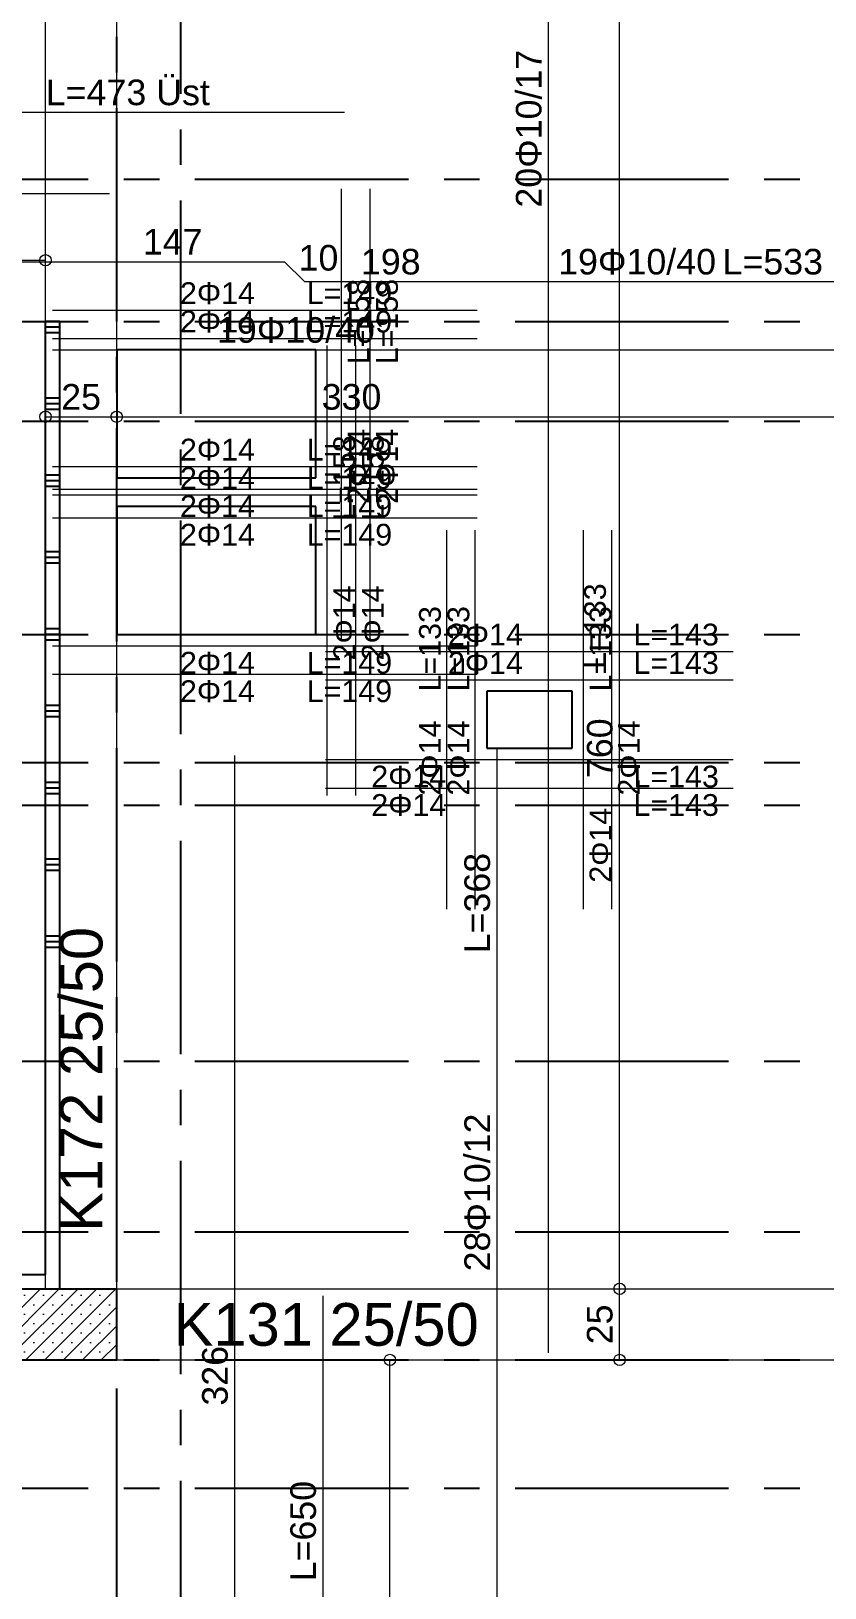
# Model space of a CAD drawing. Header units: millimetres. Extents: x 2232 to 85269, y -3593 to 5869.
# Drawn here: x 52485 to 52764, y 3613 to 4160 of the extents above; entities that cross this region are included whole.
import ezdxf

# ---------------------------------------------------------------- set-up
doc = ezdxf.new("R2010")
doc.units = ezdxf.units.MM
for name, pattern in [('CENTER2', [112.5, 75, -12.5, 12.5, -12.5]), ('DASHDOT2', [12.7, 6.35, -3.175, 0, -3.175]), ('HIDDEN2', [18.75, 12.5, -6.25])]:
    doc.linetypes.add(name, pattern=pattern)
doc.layers.add('aks', color=251, linetype='DASHDOT2', lineweight=35)
for name, color, linetype in [('Donatı Topl. Uzun. Yazısı', 7, 'Continuous'), ('Donatı Uz. Yazısı', 7, 'Continuous'), ('Donatı Yazısı', 7, 'Continuous'), ('Donatı Çizgisi', 7, 'Continuous'), ('Döşeme Boşluğu', 7, 'Continuous'), ('Kiriş', 7, 'Continuous'), ('Merdiven', 7, 'Continuous'), ('Panel', 7, 'Continuous'), ('Standart', 7, 'Continuous'), ('Statik Döşeme Kenarı', 7, 'Continuous'), ('Ölçülendirme', 7, 'Continuous')]:
    doc.layers.add(name, color=color, linetype=linetype)
doc.styles.add('arial_1_18', font='arial.ttf', dxfattribs={"height": 0.2})

# ---------------------------------------------------------------- blocks, each defined once
blk = doc.blocks.new('IDE382Entity2566')
at = {"layer": 'Standart', "color": 159, "linetype": 'CENTER2', "lineweight": -3}
blk.add_lwpolyline([(2132.5, 80), (2132.5, 2250)], dxfattribs=at)
blk = doc.blocks.new('IDE382Entity2596')
at = {"layer": 'Döşeme Boşluğu', "color": 8, "linetype": 'Continuous', "lineweight": -3}
blk.add_lwpolyline([(2270, 975), (2270, 995)], dxfattribs=at)
blk = doc.blocks.new('IDE382Entity2597')
at = {"layer": 'Döşeme Boşluğu', "color": 8, "linetype": 'Continuous', "lineweight": -3}
blk.add_lwpolyline([(2270, 995), (2240, 995)], dxfattribs=at)
blk = doc.blocks.new('IDE382Entity2598')
at = {"layer": 'Döşeme Boşluğu', "color": 8, "linetype": 'Continuous', "lineweight": -3}
blk.add_lwpolyline([(2240, 995), (2240, 975)], dxfattribs=at)
blk = doc.blocks.new('IDE382Entity2599')
at = {"layer": 'Döşeme Boşluğu', "color": 8, "linetype": 'Continuous', "lineweight": -3}
blk.add_lwpolyline([(2240, 975), (2270, 975)], dxfattribs=at)
blk = doc.blocks.new('IDE382Entity2600')
at = {"layer": 'Donatı Çizgisi', "color": 5, "linetype": 'Continuous', "lineweight": 5}
blk.add_lwpolyline([(2236, 918.41), (2236, 1051.59)], dxfattribs=at)
at = {"layer": 'Donatı Topl. Uzun. Yazısı', "color": 1, "linetype": 'Continuous', "lineweight": 5, "style": 'arial_1_18'}
blk.add_text('L=133', height=7.65, rotation=90, dxfattribs=at).set_placement((2233.88, 994.94))
at = {"layer": 'Donatı Yazısı', "color": 5, "linetype": 'Continuous', "lineweight": 5, "style": 'arial_1_18'}
blk.add_text('2Φ14', height=7.65, rotation=90, dxfattribs=at).set_placement((2233.88, 958.36))
blk = doc.blocks.new('IDE382Entity2601')
at = {"layer": 'Donatı Çizgisi', "color": 5, "linetype": 'Continuous', "lineweight": 5}
blk.add_lwpolyline([(2226, 918.41), (2226, 1051.59)], dxfattribs=at)
at = {"layer": 'Donatı Topl. Uzun. Yazısı', "color": 1, "linetype": 'Continuous', "lineweight": 5, "style": 'arial_1_18'}
blk.add_text('L=133', height=7.65, rotation=90, dxfattribs=at).set_placement((2223.88, 994.94))
at = {"layer": 'Donatı Yazısı', "color": 5, "linetype": 'Continuous', "lineweight": 5, "style": 'arial_1_18'}
blk.add_text('2Φ14', height=7.65, rotation=90, dxfattribs=at).set_placement((2223.88, 958.36))
blk = doc.blocks.new('IDE382Entity2602')
at = {"layer": 'Donatı Çizgisi', "color": 5, "linetype": 'Continuous', "lineweight": 5}
blk.add_lwpolyline([(2183.41, 999), (2326.59, 999)], dxfattribs=at)
at = {"layer": 'Donatı Topl. Uzun. Yazısı', "color": 1, "linetype": 'Continuous', "lineweight": 5, "style": 'arial_1_18'}
blk.add_text('L=143', height=7.65, dxfattribs=at).set_placement((2291.56, 1001.12))
at = {"layer": 'Donatı Yazısı', "color": 5, "linetype": 'Continuous', "lineweight": 5, "style": 'arial_1_18'}
blk.add_text('2Φ14', height=7.65, dxfattribs=at).set_placement((2226.36, 1001.12))
blk = doc.blocks.new('IDE382Entity2603')
at = {"layer": 'Donatı Çizgisi', "color": 5, "linetype": 'Continuous', "lineweight": 5}
blk.add_lwpolyline([(2183.41, 1009), (2326.59, 1009)], dxfattribs=at)
at = {"layer": 'Donatı Topl. Uzun. Yazısı', "color": 1, "linetype": 'Continuous', "lineweight": 5, "style": 'arial_1_18'}
blk.add_text('L=143', height=7.65, dxfattribs=at).set_placement((2291.56, 1011.12))
at = {"layer": 'Donatı Yazısı', "color": 5, "linetype": 'Continuous', "lineweight": 5, "style": 'arial_1_18'}
blk.add_text('2Φ14', height=7.65, dxfattribs=at).set_placement((2226.36, 1011.12))
blk = doc.blocks.new('IDE382Entity2604')
at = {"layer": 'Donatı Çizgisi', "color": 5, "linetype": 'Continuous', "lineweight": 5}
blk.add_lwpolyline([(2274, 918.41), (2274, 1051.59)], dxfattribs=at)
at = {"layer": 'Donatı Topl. Uzun. Yazısı', "color": 1, "linetype": 'Continuous', "lineweight": 5, "style": 'arial_1_18'}
blk.add_text('L=133', height=7.65, rotation=90, dxfattribs=at).set_placement((2283.77, 994.94))
at = {"layer": 'Donatı Yazısı', "color": 5, "linetype": 'Continuous', "lineweight": 5, "style": 'arial_1_18'}
blk.add_text('2Φ14', height=7.65, rotation=90, dxfattribs=at).set_placement((2283.77, 927.73))
blk = doc.blocks.new('IDE382Entity2605')
at = {"layer": 'Donatı Çizgisi', "color": 5, "linetype": 'Continuous', "lineweight": 5}
blk.add_lwpolyline([(2284, 918.41), (2284, 1051.59)], dxfattribs=at)
at = {"layer": 'Donatı Topl. Uzun. Yazısı', "color": 1, "linetype": 'Continuous', "lineweight": 5, "style": 'arial_1_18'}
blk.add_text('L=133', height=7.65, rotation=90, dxfattribs=at).set_placement((2281.87, 1002.93))
at = {"layer": 'Donatı Yazısı', "color": 5, "linetype": 'Continuous', "lineweight": 5, "style": 'arial_1_18'}
blk.add_text('2Φ14', height=7.65, rotation=90, dxfattribs=at).set_placement((2293.77, 958.36))
blk = doc.blocks.new('IDE382Entity2606')
at = {"layer": 'Donatı Çizgisi', "color": 5, "linetype": 'Continuous', "lineweight": 5}
blk.add_lwpolyline([(2183.41, 971), (2326.59, 971)], dxfattribs=at)
at = {"layer": 'Donatı Topl. Uzun. Yazısı', "color": 1, "linetype": 'Continuous', "lineweight": 5, "style": 'arial_1_18'}
blk.add_text('L=143', height=7.65, dxfattribs=at).set_placement((2291.56, 961.22))
at = {"layer": 'Donatı Yazısı', "color": 5, "linetype": 'Continuous', "lineweight": 5, "style": 'arial_1_18'}
blk.add_text('2Φ14', height=7.65, dxfattribs=at).set_placement((2199.45, 961.22))
blk = doc.blocks.new('IDE382Entity2607')
at = {"layer": 'Donatı Çizgisi', "color": 5, "linetype": 'Continuous', "lineweight": 5}
blk.add_lwpolyline([(2183.41, 961), (2326.59, 961)], dxfattribs=at)
at = {"layer": 'Donatı Topl. Uzun. Yazısı', "color": 1, "linetype": 'Continuous', "lineweight": 5, "style": 'arial_1_18'}
blk.add_text('L=143', height=7.65, dxfattribs=at).set_placement((2291.56, 951.22))
at = {"layer": 'Donatı Yazısı', "color": 5, "linetype": 'Continuous', "lineweight": 5, "style": 'arial_1_18'}
blk.add_text('2Φ14', height=7.65, dxfattribs=at).set_placement((2199.45, 951.22))
blk = doc.blocks.new('IDE382Entity2608')
at = {"layer": 'Döşeme Boşluğu', "color": 8, "linetype": 'Continuous', "lineweight": -3}
blk.add_lwpolyline([(2110, 1015), (2180, 1015)], dxfattribs=at)
blk = doc.blocks.new('IDE382Entity2609')
at = {"layer": 'Döşeme Boşluğu', "color": 8, "linetype": 'Continuous', "lineweight": -3}
blk.add_lwpolyline([(2180, 1015), (2180, 1060)], dxfattribs=at)
blk = doc.blocks.new('IDE382Entity2610')
at = {"layer": 'Döşeme Boşluğu', "color": 8, "linetype": 'Continuous', "lineweight": -3}
blk.add_lwpolyline([(2180, 1060), (2110, 1060)], dxfattribs=at)
blk = doc.blocks.new('IDE382Entity2611')
at = {"layer": 'Döşeme Boşluğu', "color": 8, "linetype": 'Continuous', "lineweight": -3}
blk.add_lwpolyline([(2110, 1060), (2110, 1015)], dxfattribs=at)
blk = doc.blocks.new('IDE382Entity2612')
at = {"layer": 'Donatı Çizgisi', "color": 5, "linetype": 'Continuous', "lineweight": 5}
blk.add_lwpolyline([(2087.5, 1064), (2236.59, 1064)], dxfattribs=at)
at = {"layer": 'Donatı Topl. Uzun. Yazısı', "color": 1, "linetype": 'Continuous', "lineweight": 5, "style": 'arial_1_18'}
blk.add_text('L=149', height=7.65, dxfattribs=at).set_placement((2176.76, 1066.12))
at = {"layer": 'Donatı Yazısı', "color": 5, "linetype": 'Continuous', "lineweight": 5, "style": 'arial_1_18'}
blk.add_text('2Φ14', height=7.65, dxfattribs=at).set_placement((2132.23, 1066.12))
blk = doc.blocks.new('IDE382Entity2613')
at = {"layer": 'Donatı Çizgisi', "color": 5, "linetype": 'Continuous', "lineweight": 5}
blk.add_lwpolyline([(2087.5, 1074), (2236.59, 1074)], dxfattribs=at)
at = {"layer": 'Donatı Topl. Uzun. Yazısı', "color": 1, "linetype": 'Continuous', "lineweight": 5, "style": 'arial_1_18'}
blk.add_text('L=149', height=7.65, dxfattribs=at).set_placement((2176.76, 1076.12))
at = {"layer": 'Donatı Yazısı', "color": 5, "linetype": 'Continuous', "lineweight": 5, "style": 'arial_1_18'}
blk.add_text('2Φ14', height=7.65, dxfattribs=at).set_placement((2132.23, 1076.12))
blk = doc.blocks.new('IDE382Entity2614')
at = {"layer": 'Donatı Çizgisi', "color": 5, "linetype": 'Continuous', "lineweight": 5}
blk.add_lwpolyline([(2184, 958.41), (2184, 1116.59)], dxfattribs=at)
at = {"layer": 'Donatı Topl. Uzun. Yazısı', "color": 1, "linetype": 'Continuous', "lineweight": 5, "style": 'arial_1_18'}
blk.add_text('L=158', height=7.65, rotation=90, dxfattribs=at).set_placement((2193.78, 1054.94))
at = {"layer": 'Donatı Yazısı', "color": 5, "linetype": 'Continuous', "lineweight": 5, "style": 'arial_1_18'}
blk.add_text('2Φ14', height=7.65, rotation=90, dxfattribs=at).set_placement((2193.78, 1005.86))
blk = doc.blocks.new('IDE382Entity2615')
at = {"layer": 'Donatı Çizgisi', "color": 5, "linetype": 'Continuous', "lineweight": 5}
blk.add_lwpolyline([(2194, 958.41), (2194, 1116.59)], dxfattribs=at)
at = {"layer": 'Donatı Topl. Uzun. Yazısı', "color": 1, "linetype": 'Continuous', "lineweight": 5, "style": 'arial_1_18'}
blk.add_text('L=158', height=7.65, rotation=90, dxfattribs=at).set_placement((2203.78, 1054.94))
at = {"layer": 'Donatı Yazısı', "color": 5, "linetype": 'Continuous', "lineweight": 5, "style": 'arial_1_18'}
blk.add_text('2Φ14', height=7.65, rotation=90, dxfattribs=at).set_placement((2203.78, 1005.86))
blk = doc.blocks.new('IDE382Entity2616')
at = {"layer": 'Donatı Çizgisi', "color": 5, "linetype": 'Continuous', "lineweight": 5}
blk.add_lwpolyline([(2087.5, 1011), (2236.59, 1011)], dxfattribs=at)
at = {"layer": 'Donatı Topl. Uzun. Yazısı', "color": 1, "linetype": 'Continuous', "lineweight": 5, "style": 'arial_1_18'}
blk.add_text('L=149', height=7.65, dxfattribs=at).set_placement((2176.76, 1001.22))
at = {"layer": 'Donatı Yazısı', "color": 5, "linetype": 'Continuous', "lineweight": 5, "style": 'arial_1_18'}
blk.add_text('2Φ14', height=7.65, dxfattribs=at).set_placement((2132.23, 1001.22))
blk = doc.blocks.new('IDE382Entity2617')
at = {"layer": 'Donatı Çizgisi', "color": 5, "linetype": 'Continuous', "lineweight": 5}
blk.add_lwpolyline([(2087.5, 1001), (2236.59, 1001)], dxfattribs=at)
at = {"layer": 'Donatı Topl. Uzun. Yazısı', "color": 1, "linetype": 'Continuous', "lineweight": 5, "style": 'arial_1_18'}
blk.add_text('L=149', height=7.65, dxfattribs=at).set_placement((2176.76, 991.22))
at = {"layer": 'Donatı Yazısı', "color": 5, "linetype": 'Continuous', "lineweight": 5, "style": 'arial_1_18'}
blk.add_text('2Φ14', height=7.65, dxfattribs=at).set_placement((2132.23, 991.22))
blk = doc.blocks.new('IDE382Entity2618')
at = {"layer": 'Döşeme Boşluğu', "color": 8, "linetype": 'Continuous', "lineweight": -3}
blk.add_lwpolyline([(2110, 1070), (2180, 1070)], dxfattribs=at)
blk = doc.blocks.new('IDE382Entity2619')
at = {"layer": 'Döşeme Boşluğu', "color": 8, "linetype": 'Continuous', "lineweight": -3}
blk.add_lwpolyline([(2180, 1070), (2180, 1115)], dxfattribs=at)
blk = doc.blocks.new('IDE382Entity2620')
at = {"layer": 'Döşeme Boşluğu', "color": 8, "linetype": 'Continuous', "lineweight": -3}
blk.add_lwpolyline([(2180, 1115), (2110, 1115)], dxfattribs=at)
blk = doc.blocks.new('IDE382Entity2621')
at = {"layer": 'Döşeme Boşluğu', "color": 8, "linetype": 'Continuous', "lineweight": -3}
blk.add_lwpolyline([(2110, 1115), (2110, 1070)], dxfattribs=at)
blk = doc.blocks.new('IDE382Entity2622')
at = {"layer": 'Donatı Çizgisi', "color": 5, "linetype": 'Continuous', "lineweight": 5}
blk.add_lwpolyline([(2087.5, 1119), (2236.59, 1119)], dxfattribs=at)
at = {"layer": 'Donatı Topl. Uzun. Yazısı', "color": 1, "linetype": 'Continuous', "lineweight": 5, "style": 'arial_1_18'}
blk.add_text('L=149', height=7.65, dxfattribs=at).set_placement((2176.76, 1121.12))
at = {"layer": 'Donatı Yazısı', "color": 5, "linetype": 'Continuous', "lineweight": 5, "style": 'arial_1_18'}
blk.add_text('2Φ14', height=7.65, dxfattribs=at).set_placement((2132.23, 1121.12))
blk = doc.blocks.new('IDE382Entity2623')
at = {"layer": 'Donatı Çizgisi', "color": 5, "linetype": 'Continuous', "lineweight": 5}
blk.add_lwpolyline([(2087.5, 1129), (2236.59, 1129)], dxfattribs=at)
at = {"layer": 'Donatı Topl. Uzun. Yazısı', "color": 1, "linetype": 'Continuous', "lineweight": 5, "style": 'arial_1_18'}
blk.add_text('L=149', height=7.65, dxfattribs=at).set_placement((2176.76, 1131.12))
at = {"layer": 'Donatı Yazısı', "color": 5, "linetype": 'Continuous', "lineweight": 5, "style": 'arial_1_18'}
blk.add_text('2Φ14', height=7.65, dxfattribs=at).set_placement((2132.23, 1131.12))
blk = doc.blocks.new('IDE382Entity2624')
at = {"layer": 'Donatı Çizgisi', "color": 5, "linetype": 'Continuous', "lineweight": 5}
blk.add_lwpolyline([(2189, 1013.41), (2189, 1171.59)], dxfattribs=at)
at = {"layer": 'Donatı Topl. Uzun. Yazısı', "color": 1, "linetype": 'Continuous', "lineweight": 5, "style": 'arial_1_18'}
blk.add_text('L=158', height=7.65, rotation=90, dxfattribs=at).set_placement((2198.78, 1109.94))
at = {"layer": 'Donatı Yazısı', "color": 5, "linetype": 'Continuous', "lineweight": 5, "style": 'arial_1_18'}
blk.add_text('2Φ14', height=7.65, rotation=90, dxfattribs=at).set_placement((2198.78, 1060.86))
blk = doc.blocks.new('IDE382Entity2625')
at = {"layer": 'Donatı Çizgisi', "color": 5, "linetype": 'Continuous', "lineweight": 5}
blk.add_lwpolyline([(2199, 1013.41), (2199, 1171.59)], dxfattribs=at)
at = {"layer": 'Donatı Topl. Uzun. Yazısı', "color": 1, "linetype": 'Continuous', "lineweight": 5, "style": 'arial_1_18'}
blk.add_text('L=158', height=7.65, rotation=90, dxfattribs=at).set_placement((2208.78, 1109.94))
at = {"layer": 'Donatı Yazısı', "color": 5, "linetype": 'Continuous', "lineweight": 5, "style": 'arial_1_18'}
blk.add_text('2Φ14', height=7.65, rotation=90, dxfattribs=at).set_placement((2208.78, 1060.86))
blk = doc.blocks.new('IDE382Entity2626')
at = {"layer": 'Donatı Çizgisi', "color": 5, "linetype": 'Continuous', "lineweight": 5}
blk.add_lwpolyline([(2087.5, 1066), (2236.59, 1066)], dxfattribs=at)
at = {"layer": 'Donatı Topl. Uzun. Yazısı', "color": 1, "linetype": 'Continuous', "lineweight": 5, "style": 'arial_1_18'}
blk.add_text('L=149', height=7.65, dxfattribs=at).set_placement((2176.76, 1056.22))
at = {"layer": 'Donatı Yazısı', "color": 5, "linetype": 'Continuous', "lineweight": 5, "style": 'arial_1_18'}
blk.add_text('2Φ14', height=7.65, dxfattribs=at).set_placement((2132.23, 1056.22))
blk = doc.blocks.new('IDE382Entity2627')
at = {"layer": 'Donatı Çizgisi', "color": 5, "linetype": 'Continuous', "lineweight": 5}
blk.add_lwpolyline([(2087.5, 1056), (2236.59, 1056)], dxfattribs=at)
at = {"layer": 'Donatı Topl. Uzun. Yazısı', "color": 1, "linetype": 'Continuous', "lineweight": 5, "style": 'arial_1_18'}
blk.add_text('L=149', height=7.65, dxfattribs=at).set_placement((2176.76, 1046.22))
at = {"layer": 'Donatı Yazısı', "color": 5, "linetype": 'Continuous', "lineweight": 5, "style": 'arial_1_18'}
blk.add_text('2Φ14', height=7.65, dxfattribs=at).set_placement((2132.23, 1046.22))
blk = doc.blocks.new('IDE382Entity2717')
at = {"layer": 'Statik Döşeme Kenarı', "color": 1, "linetype": 'Continuous', "lineweight": 5}
blk.add_lwpolyline([(1825, 1125), (2085, 1125)], dxfattribs=at)
blk = doc.blocks.new('IDE382Entity2772')
at = {"layer": 'Kiriş', "color": 4, "linetype": 'Continuous', "lineweight": 5}
blk.add_lwpolyline([(2110, 760), (2440, 760)], dxfattribs=at)
blk = doc.blocks.new('IDE382Entity2773')
at = {"layer": 'Kiriş', "color": 4, "linetype": 'Continuous', "lineweight": 5}
blk.add_lwpolyline([(2110, 785), (2440, 785)], dxfattribs=at)
blk = doc.blocks.new('IDE382Entity2774')
at = {"layer": 'Kiriş', "color": 159, "linetype": 'Continuous', "lineweight": 5, "style": 'arial_1_18'}
blk.add_text('K131 25/50', height=15, dxfattribs=at).set_placement((2130, 765))
blk = doc.blocks.new('IDE382Entity2787')
at = {"layer": 'Kiriş', "color": 4, "linetype": 'Continuous', "lineweight": 5}
blk.add_lwpolyline([(2110, 785), (2110, 1315)], dxfattribs=at)
blk = doc.blocks.new('IDE382Entity2788')
at = {"layer": 'Kiriş', "color": 4, "linetype": 'Continuous', "lineweight": 5}
blk.add_lwpolyline([(2085, 785), (2085, 1125)], dxfattribs=at)
blk = doc.blocks.new('IDE382Entity2789')
at = {"layer": 'Kiriş', "color": 4, "linetype": 'Continuous', "lineweight": 5}
blk.add_lwpolyline([(2085, 1125), (2085, 1315)], dxfattribs=at)
blk = doc.blocks.new('IDE382Entity2790')
at = {"layer": 'Kiriş', "color": 159, "linetype": 'Continuous', "lineweight": 5, "style": 'arial_1_18'}
blk.add_text('K172 25/50', height=15, rotation=90, dxfattribs=at).set_placement((2105, 805))
blk = doc.blocks.new('IDE382Entity3069')
at = {"layer": 'aks', "color": 251, "linetype": 'CENTER2', "lineweight": -3}
blk.add_lwpolyline([(0, 1175), (3260, 1175)], dxfattribs=at)
blk = doc.blocks.new('IDE382Entity3104')
at = {"layer": 'Panel', "linetype": 'Continuous', "lineweight": 5}
h = blk.add_hatch(dxfattribs=at)
h.set_pattern_fill('SACNCR', color=163, scale=50, style=0)
h.set_pattern_definition([(45, (0, 0), (-3.314563, 3.314563), []), (45, (3.3146, 0), (-3.314563, 3.314563), [0, -4.6875])])
h.paths.add_polyline_path([(1800, 785), (2110, 785), (2110, 760), (1800, 760)])
blk = doc.blocks.new('IDE382Entity3106')
at = {"layer": 'Panel', "color": 164, "linetype": 'Continuous', "lineweight": -3}
blk.add_lwpolyline([(1800, 760), (2110, 760)], dxfattribs=at)
blk = doc.blocks.new('IDE382Entity3107')
at = {"layer": 'Panel', "color": 164, "linetype": 'Continuous', "lineweight": -3}
blk.add_lwpolyline([(2110, 760), (2110, 785)], dxfattribs=at)
blk = doc.blocks.new('IDE382Entity3108')
at = {"layer": 'Panel', "color": 164, "linetype": 'Continuous', "lineweight": -3}
blk.add_lwpolyline([(1800, 785), (2110, 785)], dxfattribs=at)
blk = doc.blocks.new('IDE382Entity3322')
at = {"layer": 'aks', "color": 251, "linetype": 'CENTER2', "lineweight": -3}
blk.add_lwpolyline([(0, 805), (3260, 805)], dxfattribs=at)
blk = doc.blocks.new('IDE382Entity3329')
at = {"layer": 'aks', "color": 251, "linetype": 'CENTER2', "lineweight": -3}
blk.add_lwpolyline([(0, 955), (3260, 955)], dxfattribs=at)
blk = doc.blocks.new('IDE382Entity3350')
at = {"layer": 'aks', "color": 251, "linetype": 'CENTER2', "lineweight": -3}
blk.add_lwpolyline([(0, 760), (3260, 760)], dxfattribs=at)
blk = doc.blocks.new('IDE382Entity3357')
at = {"layer": 'aks', "color": 251, "linetype": 'CENTER2', "lineweight": -3}
blk.add_lwpolyline([(0, 1015), (3260, 1015)], dxfattribs=at)
blk = doc.blocks.new('IDE382Entity3364')
at = {"layer": 'aks', "color": 251, "linetype": 'CENTER2', "lineweight": -3}
blk.add_lwpolyline([(0, 1125), (3260, 1125)], dxfattribs=at)
blk = doc.blocks.new('IDE382Entity3371')
at = {"layer": 'aks', "color": 251, "linetype": 'CENTER2', "lineweight": -3}
blk.add_lwpolyline([(0, 970), (3260, 970)], dxfattribs=at)
blk = doc.blocks.new('IDE382Entity3378')
at = {"layer": 'aks', "color": 251, "linetype": 'CENTER2', "lineweight": -3}
blk.add_lwpolyline([(0, 715), (3260, 715)], dxfattribs=at)
blk = doc.blocks.new('IDE382Entity3385')
at = {"layer": 'aks', "color": 251, "linetype": 'CENTER2', "lineweight": -3}
blk.add_lwpolyline([(0, 865), (3260, 865)], dxfattribs=at)
blk = doc.blocks.new('IDE382Entity3392')
at = {"layer": 'aks', "color": 251, "linetype": 'CENTER2', "lineweight": -3}
blk.add_lwpolyline([(0, 1090), (3260, 1090)], dxfattribs=at)
blk = doc.blocks.new('IDE382Entity3448')
at = {"layer": 'aks', "color": 251, "linetype": 'CENTER2', "lineweight": -3}
blk.add_lwpolyline([(2110, 0), (2110, 2330)], dxfattribs=at)
blk = doc.blocks.new('IDE382Entity3669')
at = {"layer": 'Merdiven', "color": 171, "linetype": 'Continuous', "lineweight": -3}
blk.add_lwpolyline([(1830, 790), (2085, 790)], dxfattribs=at)
blk = doc.blocks.new('IDE382Entity3672')
at = {"layer": 'Merdiven', "color": 171, "linetype": 'Continuous', "lineweight": -3}
blk.add_lwpolyline([(2085, 790), (2085, 909)], dxfattribs=at)
blk = doc.blocks.new('IDE382Entity3680')
at = {"layer": 'Merdiven', "color": 171, "linetype": 'Continuous', "lineweight": -3}
blk.add_lwpolyline([(2085, 909), (2085, 1125)], dxfattribs=at)
blk = doc.blocks.new('IDE382Entity3681')
at = {"layer": 'Merdiven', "color": 171, "linetype": 'Continuous', "lineweight": -3}
blk.add_lwpolyline([(2075, 1125), (2085, 1125)], dxfattribs=at)
blk = doc.blocks.new('IDE382Entity3762')
at = {"layer": 'Merdiven', "color": 171, "linetype": 'Continuous', "lineweight": -3}
blk.add_lwpolyline([(1820, 785), (2090, 785)], dxfattribs=at)
blk = doc.blocks.new('IDE382Entity3763')
at = {"layer": 'Merdiven', "color": 171, "linetype": 'Continuous', "lineweight": -3}
blk.add_lwpolyline([(2090, 785), (2090, 909)], dxfattribs=at)
blk = doc.blocks.new('IDE382Entity3765')
at = {"layer": 'Merdiven', "color": 171, "linetype": 'Continuous', "lineweight": -3}
blk.add_lwpolyline([(2090, 909), (2085, 909)], dxfattribs=at)
blk = doc.blocks.new('IDE382Entity3770')
at = {"layer": 'Merdiven', "color": 171, "linetype": 'HIDDEN2', "lineweight": -3}
blk.add_lwpolyline([(2090, 909), (2085, 909)], dxfattribs=at)
blk = doc.blocks.new('IDE382Entity3773')
at = {"layer": 'Merdiven', "color": 171, "linetype": 'HIDDEN2', "lineweight": -3}
blk.add_lwpolyline([(2090, 936), (2085, 936)], dxfattribs=at)
blk = doc.blocks.new('IDE382Entity3776')
at = {"layer": 'Merdiven', "color": 171, "linetype": 'HIDDEN2', "lineweight": -3}
blk.add_lwpolyline([(2090, 963), (2085, 963)], dxfattribs=at)
blk = doc.blocks.new('IDE382Entity3779')
at = {"layer": 'Merdiven', "color": 171, "linetype": 'HIDDEN2', "lineweight": -3}
blk.add_lwpolyline([(2090, 990), (2085, 990)], dxfattribs=at)
blk = doc.blocks.new('IDE382Entity3782')
at = {"layer": 'Merdiven', "color": 171, "linetype": 'HIDDEN2', "lineweight": -3}
blk.add_lwpolyline([(2090, 1017), (2085, 1017)], dxfattribs=at)
blk = doc.blocks.new('IDE382Entity3785')
at = {"layer": 'Merdiven', "color": 171, "linetype": 'HIDDEN2', "lineweight": -3}
blk.add_lwpolyline([(2090, 1044), (2085, 1044)], dxfattribs=at)
blk = doc.blocks.new('IDE382Entity3788')
at = {"layer": 'Merdiven', "color": 171, "linetype": 'HIDDEN2', "lineweight": -3}
blk.add_lwpolyline([(2090, 1071), (2085, 1071)], dxfattribs=at)
blk = doc.blocks.new('IDE382Entity3791')
at = {"layer": 'Merdiven', "color": 171, "linetype": 'HIDDEN2', "lineweight": -3}
blk.add_lwpolyline([(2090, 1098), (2085, 1098)], dxfattribs=at)
blk = doc.blocks.new('IDE382Entity3794')
at = {"layer": 'Merdiven', "color": 171, "linetype": 'HIDDEN2', "lineweight": -3}
blk.add_lwpolyline([(2090, 1125), (2085, 1125)], dxfattribs=at)
blk = doc.blocks.new('IDE382Entity3797')
at = {"layer": 'Merdiven', "color": 171, "linetype": 'HIDDEN2', "lineweight": -3}
blk.add_lwpolyline([(2090, 907), (2085, 907)], dxfattribs=at)
blk = doc.blocks.new('IDE382Entity3799')
at = {"layer": 'Merdiven', "color": 171, "linetype": 'HIDDEN2', "lineweight": -3}
blk.add_lwpolyline([(2090, 934), (2085, 934)], dxfattribs=at)
blk = doc.blocks.new('IDE382Entity3801')
at = {"layer": 'Merdiven', "color": 171, "linetype": 'HIDDEN2', "lineweight": -3}
blk.add_lwpolyline([(2090, 961), (2085, 961)], dxfattribs=at)
blk = doc.blocks.new('IDE382Entity3803')
at = {"layer": 'Merdiven', "color": 171, "linetype": 'HIDDEN2', "lineweight": -3}
blk.add_lwpolyline([(2090, 988), (2085, 988)], dxfattribs=at)
blk = doc.blocks.new('IDE382Entity3805')
at = {"layer": 'Merdiven', "color": 171, "linetype": 'HIDDEN2', "lineweight": -3}
blk.add_lwpolyline([(2090, 1015), (2085, 1015)], dxfattribs=at)
blk = doc.blocks.new('IDE382Entity3807')
at = {"layer": 'Merdiven', "color": 171, "linetype": 'HIDDEN2', "lineweight": -3}
blk.add_lwpolyline([(2090, 1042), (2085, 1042)], dxfattribs=at)
blk = doc.blocks.new('IDE382Entity3809')
at = {"layer": 'Merdiven', "color": 171, "linetype": 'HIDDEN2', "lineweight": -3}
blk.add_lwpolyline([(2090, 1069), (2085, 1069)], dxfattribs=at)
blk = doc.blocks.new('IDE382Entity3811')
at = {"layer": 'Merdiven', "color": 171, "linetype": 'HIDDEN2', "lineweight": -3}
blk.add_lwpolyline([(2090, 1096), (2085, 1096)], dxfattribs=at)
blk = doc.blocks.new('IDE382Entity3813')
at = {"layer": 'Merdiven', "color": 171, "linetype": 'HIDDEN2', "lineweight": -3}
blk.add_lwpolyline([(2090, 1123), (2085, 1123)], dxfattribs=at)
blk = doc.blocks.new('IDE382Entity3815')
at = {"layer": 'Merdiven', "color": 171, "linetype": 'Continuous', "lineweight": -3}
blk.add_lwpolyline([(2090, 905), (2085, 905)], dxfattribs=at)
blk = doc.blocks.new('IDE382Entity3817')
at = {"layer": 'Merdiven', "color": 171, "linetype": 'Continuous', "lineweight": -3}
blk.add_lwpolyline([(2090, 932), (2085, 932)], dxfattribs=at)
blk = doc.blocks.new('IDE382Entity3819')
at = {"layer": 'Merdiven', "color": 171, "linetype": 'Continuous', "lineweight": -3}
blk.add_lwpolyline([(2090, 959), (2085, 959)], dxfattribs=at)
blk = doc.blocks.new('IDE382Entity3821')
at = {"layer": 'Merdiven', "color": 171, "linetype": 'Continuous', "lineweight": -3}
blk.add_lwpolyline([(2090, 986), (2085, 986)], dxfattribs=at)
blk = doc.blocks.new('IDE382Entity3823')
at = {"layer": 'Merdiven', "color": 171, "linetype": 'Continuous', "lineweight": -3}
blk.add_lwpolyline([(2090, 1013), (2085, 1013)], dxfattribs=at)
blk = doc.blocks.new('IDE382Entity3825')
at = {"layer": 'Merdiven', "color": 171, "linetype": 'Continuous', "lineweight": -3}
blk.add_lwpolyline([(2090, 1040), (2085, 1040)], dxfattribs=at)
blk = doc.blocks.new('IDE382Entity3827')
at = {"layer": 'Merdiven', "color": 171, "linetype": 'Continuous', "lineweight": -3}
blk.add_lwpolyline([(2090, 1067), (2085, 1067)], dxfattribs=at)
blk = doc.blocks.new('IDE382Entity3829')
at = {"layer": 'Merdiven', "color": 171, "linetype": 'Continuous', "lineweight": -3}
blk.add_lwpolyline([(2090, 1094), (2085, 1094)], dxfattribs=at)
blk = doc.blocks.new('IDE382Entity3831')
at = {"layer": 'Merdiven', "color": 171, "linetype": 'Continuous', "lineweight": -3}
blk.add_lwpolyline([(2090, 1121), (2085, 1121)], dxfattribs=at)
blk = doc.blocks.new('IDE382Entity3833')
at = {"layer": 'Merdiven', "color": 171, "linetype": 'Continuous', "lineweight": -3}
blk.add_lwpolyline([(2090, 909), (2085, 909)], dxfattribs=at)
blk = doc.blocks.new('IDE382Entity3835')
at = {"layer": 'Merdiven', "color": 171, "linetype": 'Continuous', "lineweight": -3}
blk.add_lwpolyline([(2090, 909), (2090, 1125)], dxfattribs=at)
blk = doc.blocks.new('IDE382Entity3836')
at = {"layer": 'Merdiven', "color": 171, "linetype": 'Continuous', "lineweight": -3}
blk.add_lwpolyline([(2090, 1125), (2085, 1125)], dxfattribs=at)
blk = doc.blocks.new('IDE382Entity3859')
at = {"layer": 'Donatı Çizgisi', "color": 5, "linetype": 'Continuous', "lineweight": 5}
for points in [[(2261.75, 762.5), (2261.75, 1567.5)], [(1717.5, 1198.5), (2190, 1198.5)], [(1802.5, 1170), (2107.5, 1170)], [(2022.5, 1146), (2169, 1146)], [(2169, 1146), (2176, 1139)], [(2176, 1139), (2374, 1139)], [(2087.5, 1115), (2462.5, 1115)], [(2243.65, 607.25), (2243.65, 975)], [(2151.5, 646), (2151.5, 972.5)], [(2182.5, 132.5), (2182.5, 782.5)]]:
    blk.add_lwpolyline(points, dxfattribs=at)
at = {"layer": 'Donatı Topl. Uzun. Yazısı', "color": 1, "linetype": 'Continuous', "lineweight": 5, "style": 'arial_1_18'}
for s, p in [('L=473 Üst', (2085.09, 1201)), ('L=533', (2322.85, 1141.5))]:
    blk.add_text(s, height=9, dxfattribs=at).set_placement(p)
for s, p in [('L=368', (2241.15, 902.91)), ('L=650', (2180, 682.19))]:
    blk.add_text(s, height=9, rotation=90, dxfattribs=at).set_placement(p)
at = {"layer": 'Donatı Uz. Yazısı', "color": 5, "linetype": 'Continuous', "lineweight": 5, "style": 'arial_1_18'}
for s, p in [('147', (2119.19, 1148.5)), ('10', (2173.9, 1142.87)), ('198', (2195.8, 1141.5))]:
    blk.add_text(s, height=9, dxfattribs=at).set_placement(p)
blk.add_text('326', height=9, rotation=90, dxfattribs=at).set_placement((2149, 743.95))
at = {"layer": 'Donatı Yazısı', "color": 5, "linetype": 'Continuous', "lineweight": 5, "style": 'arial_1_18'}
for s, p in [('20Φ10/17', (2259.25, 1165)), ('28Φ10/12', (2241.15, 791.13))]:
    blk.add_text(s, height=9, rotation=90, dxfattribs=at).set_placement(p)
for p in [(2265.1, 1141.5), (2145.25, 1117.5)]:
    blk.add_text('19Φ10/40', height=9, dxfattribs=at).set_placement(p)
blk = doc.blocks.new('IDE382Entity3860')
at = {"layer": 'Ölçülendirme', "color": 1, "linetype": 'Continuous', "lineweight": 5}
for points in [[(2286.7, 760), (2286.7, 1545)], [(1800, 1146.5), (2085, 1146.5)], [(2085, 1091.5), (2440, 1091.5)], [(2206, 130), (2206, 760)]]:
    blk.add_lwpolyline(points, dxfattribs=at)
for centre in [(2085, 1146.5), (2085, 1091.5), (2110, 1091.5), (2286.7, 785), (2206, 760), (2286.7, 760)]:
    blk.add_circle(centre, 2, dxfattribs=at)
at = {"layer": 'Ölçülendirme', "color": 1, "linetype": 'Continuous', "lineweight": 5, "style": 'arial_1_18'}
for s, p in [('25', (2090.51, 1094)), ('330', (2182.01, 1094))]:
    blk.add_text(s, height=9, dxfattribs=at).set_placement(p)
for s, p in [('760', (2284.2, 964.51)), ('25', (2284.2, 765.51))]:
    blk.add_text(s, height=9, rotation=90, dxfattribs=at).set_placement(p)

msp = doc.modelspace()

# ---------------------------------------------------------------- block references
at = {"layer": 'aks'}
for name in ['IDE382Entity3448', 'IDE382Entity3069', 'IDE382Entity3364', 'IDE382Entity3392', 'IDE382Entity3357', 'IDE382Entity3371', 'IDE382Entity3329', 'IDE382Entity3385', 'IDE382Entity3322', 'IDE382Entity3350', 'IDE382Entity3378']:
    msp.add_blockref(name, (50405.18, 2932.89), dxfattribs=at)
at = {"layer": 'Döşeme Boşluğu'}
for name in ['IDE382Entity2620', 'IDE382Entity2621', 'IDE382Entity2619', 'IDE382Entity2618', 'IDE382Entity2610', 'IDE382Entity2611', 'IDE382Entity2609', 'IDE382Entity2608', 'IDE382Entity2597', 'IDE382Entity2598', 'IDE382Entity2596', 'IDE382Entity2599']:
    msp.add_blockref(name, (50405.18, 2932.89), dxfattribs=at)
at = {"layer": 'Kiriş'}
for name in ['IDE382Entity2789', 'IDE382Entity2787', 'IDE382Entity2788', 'IDE382Entity2790', 'IDE382Entity2773', 'IDE382Entity2774', 'IDE382Entity2772']:
    msp.add_blockref(name, (50405.18, 2932.89), dxfattribs=at)
at = {"layer": 'Merdiven'}
for name in ['IDE382Entity3681', 'IDE382Entity3680', 'IDE382Entity3794', 'IDE382Entity3836', 'IDE382Entity3813', 'IDE382Entity3835', 'IDE382Entity3831', 'IDE382Entity3791', 'IDE382Entity3811', 'IDE382Entity3829', 'IDE382Entity3788', 'IDE382Entity3809', 'IDE382Entity3827', 'IDE382Entity3785', 'IDE382Entity3807', 'IDE382Entity3825', 'IDE382Entity3782', 'IDE382Entity3805', 'IDE382Entity3823', 'IDE382Entity3779', 'IDE382Entity3803', 'IDE382Entity3821', 'IDE382Entity3776', 'IDE382Entity3801', 'IDE382Entity3819', 'IDE382Entity3773', 'IDE382Entity3799', 'IDE382Entity3817', 'IDE382Entity3672', 'IDE382Entity3765', 'IDE382Entity3770', 'IDE382Entity3833', 'IDE382Entity3763', 'IDE382Entity3797', 'IDE382Entity3815', 'IDE382Entity3669', 'IDE382Entity3762']:
    msp.add_blockref(name, (50405.18, 2932.89), dxfattribs=at)
at = {"layer": 'Panel'}
for name in ['IDE382Entity3104', 'IDE382Entity3108', 'IDE382Entity3107', 'IDE382Entity3106']:
    msp.add_blockref(name, (50405.18, 2932.89), dxfattribs=at)
at = {"layer": 'Standart'}
for name in ['IDE382Entity3860', 'IDE382Entity3859', 'IDE382Entity2566', 'IDE382Entity2624', 'IDE382Entity2625', 'IDE382Entity2623', 'IDE382Entity2622', 'IDE382Entity2614', 'IDE382Entity2615', 'IDE382Entity2613', 'IDE382Entity2612', 'IDE382Entity2626', 'IDE382Entity2627', 'IDE382Entity2601', 'IDE382Entity2600', 'IDE382Entity2604', 'IDE382Entity2605', 'IDE382Entity2603', 'IDE382Entity2616', 'IDE382Entity2602', 'IDE382Entity2617', 'IDE382Entity2606', 'IDE382Entity2607']:
    msp.add_blockref(name, (50405.18, 2932.89), dxfattribs=at)
at = {"layer": 'Statik Döşeme Kenarı'}
msp.add_blockref('IDE382Entity2717', (50405.18, 2932.89), dxfattribs=at)

doc.saveas('drawing.dxf')
